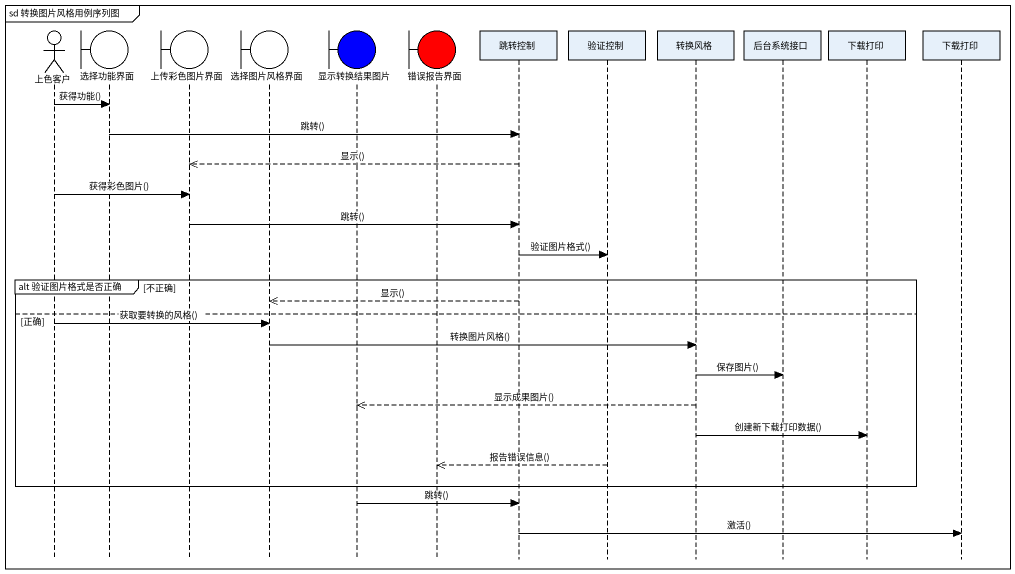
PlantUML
@startuml
mainframe sd 转换图片风格用例序列图
hide footbox
actor 上色客户
boundary 选择功能界面
boundary 上传彩色图片界面
boundary 选择图片风格界面
boundary 显示转换结果图片 #0000FF
boundary 错误报告界面 #FF0000
participant 跳转控制
participant 验证控制
participant 转换风格
participant 后台系统接口
participant 下载打印
participant "下载打印" as 下载打印_2

上色客户 -> 选择功能界面 : 获得功能()
选择功能界面 -> 跳转控制 : 跳转()
跳转控制 -->> 上传彩色图片界面 : 显示()
上色客户 -> 上传彩色图片界面 : 获得彩色图片()
上传彩色图片界面 -> 跳转控制 : 跳转()
跳转控制 -> 验证控制 : 验证图片格式()
group alt 验证图片格式是否正确 [不正确]
  跳转控制 -->> 选择图片风格界面 : 显示()
else 正确
  上色客户 -> 选择图片风格界面 : 获取要转换的风格()
  选择图片风格界面 -> 转换风格 : 转换图片风格()
  转换风格 -> 后台系统接口 : 保存图片()
  转换风格 -->> 显示转换结果图片 : 显示成果图片()
  转换风格 -> 下载打印 : 创建新下载打印数据()
  验证控制 -->> 错误报告界面 : 报告错误信息()
end
显示转换结果图片 -> 跳转控制 : 跳转()
跳转控制 -> 下载打印_2 : 激活()
@enduml
